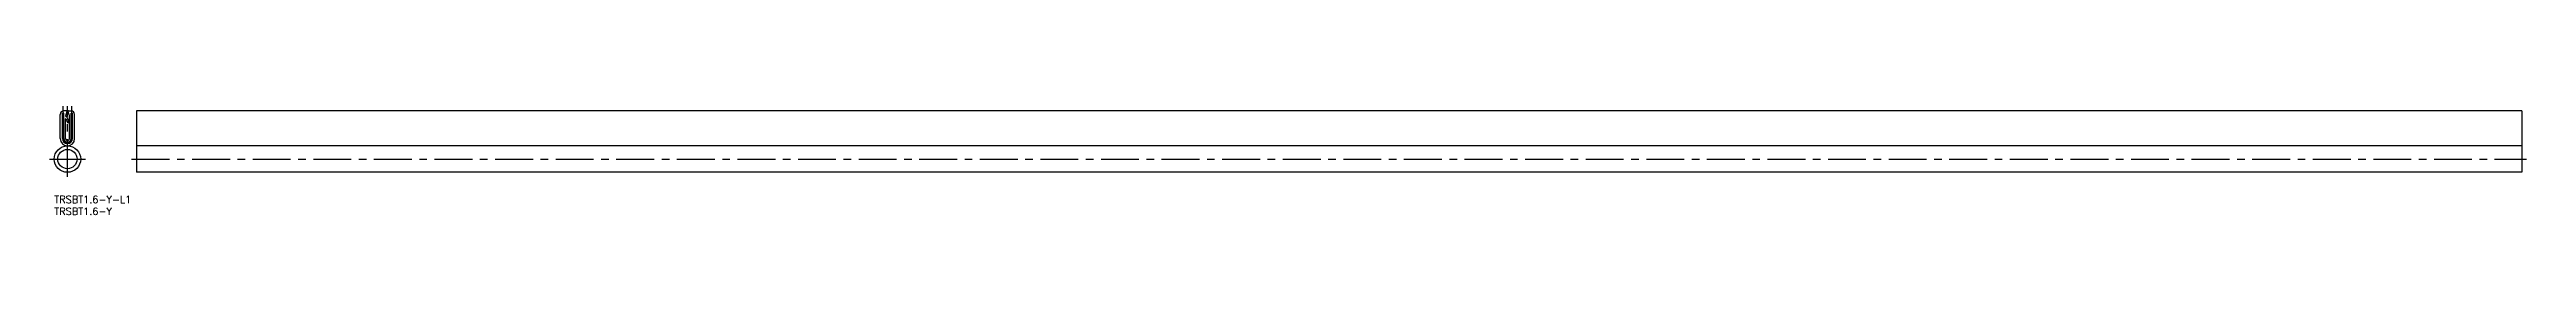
# Model space of a CAD drawing. Extents: x -2 to 1036, y -8 to 38.
import ezdxf

# ---------------------------------------------------------------- set-up
doc = ezdxf.new("R2010")
doc.units = 0
doc.header["$LTSCALE"] = 0.5
doc.linetypes.add('CENTER', pattern=[50.8, 31.75, -6.35, 6.35, -6.35])
for name, color, linetype in [('MSM_CENTER', 1, 'CENTER'), ('MSM_CONTINUOUS', 7, 'CONTINUOUS'), ('MSM_PART_NUMBER', 7, 'CONTINUOUS')]:
    doc.layers.add(name, color=color, linetype=linetype)
doc.styles.get("Standard").update_dxf_attribs({"font": 'txt.shx', "height": 3, "bigfont": 'bigfont.shx'})

# ---------------------------------------------------------------- blocks, each defined once
blk = doc.blocks.new('*U2')
at = {"layer": 'MSM_PART_NUMBER'}
blk.add_text('TRSBT1.6-Y-L1', height=3, dxfattribs=at).set_placement((0, -3))
blk = doc.blocks.new('*U3')
at = {"layer": 'MSM_PART_NUMBER'}
blk.add_text('TRSBT1.6-Y', height=3, dxfattribs=at).set_placement((0, -8))

msp = doc.modelspace()

# ---------------------------------------------------------------- linework, layer by layer
at = {"layer": 'MSM_CENTER'}
for p, q in [((3.7, 24.1), (3.7, 37.8)), ((5.5, 8), (5.5, 37.8)), ((7.3, 24.1), (7.3, 37.8)), ((-2, 15.5), (13.1, 15.5)), ((32.4, 15.5), (1036.4, 15.5))]:
    msp.add_line(p, q, dxfattribs=at)
msp.add_arc((5.5, 24.1), 1.8, 180, 0, dxfattribs=at)
at = {"layer": 'MSM_CONTINUOUS'}
for p, q in [((2.5, 24.1), (2.5, 34.3)), ((3.4, 24.1), (3.4, 34.8)), ((4, 34.8), (3.4, 34.8)), ((5, 35.8), (4, 35.8)), ((4, 24.1), (4, 34.8)), ((4.7, 24.1), (4.7, 32.4)), ((6.1, 35.8), (7, 35.8)), ((6.3, 24.1), (6.3, 33.8)), ((7, 24.1), (7, 34.8)), ((7, 34.8), (7.6, 34.8)), ((7.6, 24.1), (7.6, 34.8)), ((8.5, 24.1), (8.5, 34.3)), ((1034.4, 35.8), (34.4, 35.8)), ((34.4, 35.8), (34.4, 10)), ((1034.4, 35.8), (1034.4, 10)), ((1034.4, 21.1), (34.4, 21.1)), ((1034.4, 10), (34.4, 10))]:
    msp.add_line(p, q, dxfattribs=at)
for radius in [5.55, 4.05]:
    msp.add_circle((5.5, 15.5), radius, dxfattribs=at)
for centre, radius, start, end in [((4, 34.3), 1.5, 90, 180), ((13.2, 32.2), 8.58, 158.1048, 169.5705), ((5.2, 33.8), 0.5, 180, 220.7151), ((4.8, 32.4), 0.05, 35.6652, 180), ((3.8, 31.1), 1.64, 359.8526, 48.6873), ((3.3, 31.3), 2.65, 355.686, 54.2961), ((5, 35.6), 0.25, 335.2971, 85.468), ((6.1, 35.6), 0.25, 94.532, 204.7029), ((-2.1, 32.2), 8.58, 10.4295, 21.8952), ((7, 34.3), 1.5, 0, 90), ((5.5, 24.1), 3, 180, 0), ((5.5, 24.1), 2.1, 180, 0), ((5.5, 24.1), 1.5, 180, 0), ((5.5, 24.1), 0.8, 180, 0), ((5.7, 31.1), 0.285, 179.8526, 355.686)]:
    msp.add_arc(centre, radius, start, end, dxfattribs=at)

# ---------------------------------------------------------------- block references
for name in ['*U2', '*U3']:
    msp.add_blockref(name, (0, 0), dxfattribs=at)

doc.saveas('drawing.dxf')
